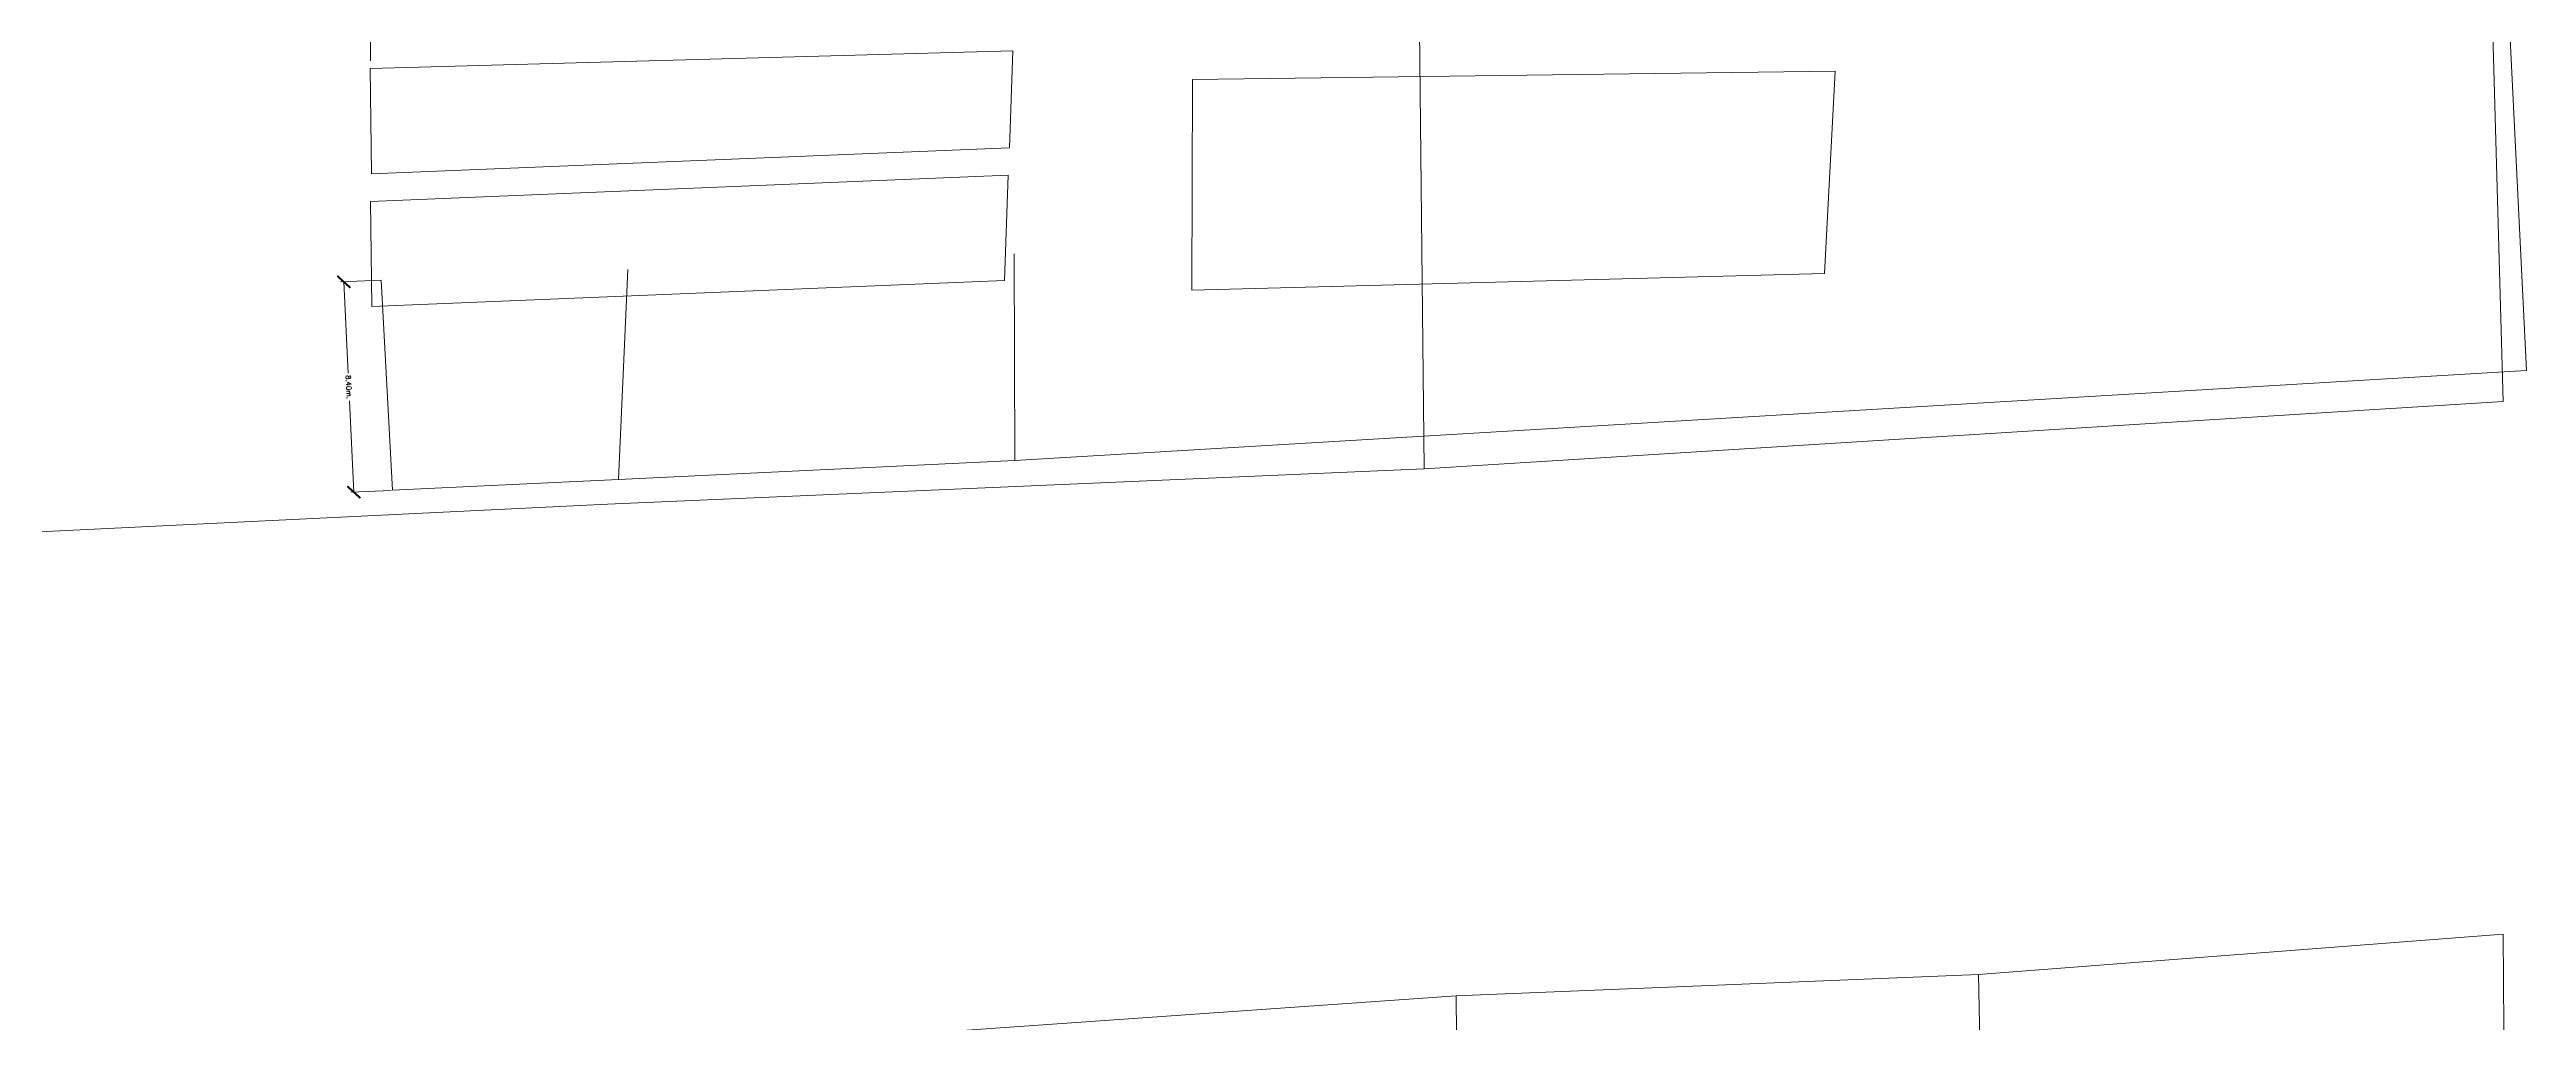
# Model space of a CAD drawing. Header units: millimetres. Extents: x 1956 to 626126, y 2654 to 1331070.
# Drawn here: x 625336.4 to 625435.1, y 1329920.4 to 1329959.2 of the extents above; entities that cross this region are included whole.
import ezdxf

# ---------------------------------------------------------------- set-up
doc = ezdxf.new("R2010")
doc.units = ezdxf.units.MM
doc.styles.add('ROMANS', font='ROMANS', dxfattribs={"height": 0.2})

# ---------------------------------------------------------------- blocks, each defined once
blk = doc.blocks.new('_ARCHTICK')
at = {"color": 0, "linetype": 'ByBlock', "const_width": 0.15}
blk.add_lwpolyline([(-0.5, -0.5), (0.5, 0.5)], dxfattribs=at)

msp = doc.modelspace()

# ---------------------------------------------------------------- linework, layer by layer
at = {"color": 1, "lineweight": 0}
for p, q in [((625430.885, 1330032.583), (625435.118, 1329946.427)), ((625430.885, 1330032.583), (625435.118, 1329946.427)), ((625433.032, 1329986.603), (625434.194, 1329945.187)), ((625433.032, 1329986.603), (625434.194, 1329945.187)), ((625433.032, 1329986.603), (625434.194, 1329945.187)), ((625433.032, 1329986.603), (625434.194, 1329945.187)), ((625390.721, 1329984.334), (625391.174, 1329942.509)), ((625390.721, 1329984.334), (625391.174, 1329942.509)), ((625390.721, 1329984.334), (625391.174, 1329942.509)), ((625390.721, 1329984.334), (625391.174, 1329942.509)), ((625381.931, 1329958.04), (625381.905, 1329949.63)), ((625407.559, 1329958.364), (625381.931, 1329958.04)), ((625407.136, 1329950.295), (625407.559, 1329958.364)), ((625349.161, 1329953.173), (625374.589, 1329954.214)), ((625374.589, 1329954.214), (625374.432, 1329950.013)), ((625349.213, 1329948.973), (625349.161, 1329953.173)), ((625374.854, 1329942.831), (625374.825, 1329951.081)), ((625374.854, 1329942.831), (625374.825, 1329951.081)), ((625374.432, 1329950.013), (625349.213, 1329948.973)), ((625350.042, 1329941.646), (625349.591, 1329950.034)), ((625350.042, 1329941.646), (625349.591, 1329950.034)), ((625359.418, 1329950.461), (625359.046, 1329942.076)), ((625359.418, 1329950.461), (625359.046, 1329942.076)), ((625381.905, 1329949.63), (625407.136, 1329950.295)), ((625435.118, 1329946.427), (625374.854, 1329942.831)), ((625435.118, 1329946.427), (625374.854, 1329942.831)), ((625434.194, 1329945.187), (625391.174, 1329942.509)), ((625434.194, 1329945.187), (625391.174, 1329942.509)), ((625434.194, 1329945.187), (625391.174, 1329942.509)), ((625434.194, 1329945.187), (625391.174, 1329942.509)), ((625374.854, 1329942.831), (625359.046, 1329942.076)), ((625374.854, 1329942.831), (625359.046, 1329942.076)), ((625359.046, 1329942.076), (625350.042, 1329941.646)), ((625359.046, 1329942.076), (625350.042, 1329941.646)), ((625358.614, 1329941.097), (625391.174, 1329942.509)), ((625358.614, 1329941.097), (625391.174, 1329942.509)), ((625358.614, 1329941.097), (625391.174, 1329942.509)), ((625358.614, 1329941.097), (625391.174, 1329942.509)), ((625185.15, 1329932.615), (625358.614, 1329941.097)), ((625185.15, 1329932.615), (625358.614, 1329941.097)), ((625185.15, 1329932.615), (625358.614, 1329941.097)), ((625185.15, 1329932.615), (625358.614, 1329941.097)), ((625413.269, 1329922.327), (625434.194, 1329923.943)), ((625413.269, 1329922.327), (625434.194, 1329923.943)), ((625434.194, 1329923.943), (625434.445, 1329881.965)), ((625434.194, 1329923.943), (625434.445, 1329881.965)), ((625413.269, 1329922.327), (625392.443, 1329921.474)), ((625413.269, 1329922.327), (625392.443, 1329921.474)), ((625414.075, 1329881.164), (625413.269, 1329922.327)), ((625414.075, 1329881.164), (625413.269, 1329922.327)), ((625392.443, 1329921.474), (625371.619, 1329920.011)), ((625392.443, 1329921.474), (625371.619, 1329920.011)), ((625392.443, 1329921.474), (625392.794, 1329879.598)), ((625392.443, 1329921.474), (625392.794, 1329879.598))]:
    msp.add_line(p, q, dxfattribs=at)
at = {"color": 1, "lineweight": 0, "ltscale": 0.5}
for p, q in [((625349.185, 1329966.887), (625349.163, 1329958.775)), ((625374.773, 1329959.185), (625349.153, 1329958.472)), ((625374.631, 1329955.312), (625374.773, 1329959.185)), ((625349.153, 1329958.472), (625349.202, 1329954.271)), ((625349.202, 1329954.271), (625374.631, 1329955.312)), ((625349.59, 1329950.034), (625347.971, 1329949.957)), ((625348.096, 1329949.963), (625348.27, 1329946.32)), ((625348.496, 1329941.572), (625348.323, 1329945.215)), ((625349.991, 1329941.644), (625348.372, 1329941.566))]:
    msp.add_line(p, q, dxfattribs=at)

# ---------------------------------------------------------------- block references
at = {"color": 1, "lineweight": 0, "ltscale": 0.5, "xscale": 0.5, "yscale": 0.5, "zscale": 0.5}
for p, rotation in [((625348.096, 1329949.963), 92.73417157653688), ((625348.496, 1329941.572), 272.7341715765369)]:
    msp.add_blockref('_ARCHTICK', p, dxfattribs=dict(at, rotation=rotation))

# ---------------------------------------------------------------- texts
at = {"color": 1, "lineweight": 0, "ltscale": 0.5, "insert": (625348.296, 1329945.767), "char_height": 0.2, "attachment_point": 5, "rotation": 272.73417, "style": 'ROMANS'}
msp.add_mtext('\\A1;8.40m.', dxfattribs=at)

doc.saveas('drawing.dxf')
